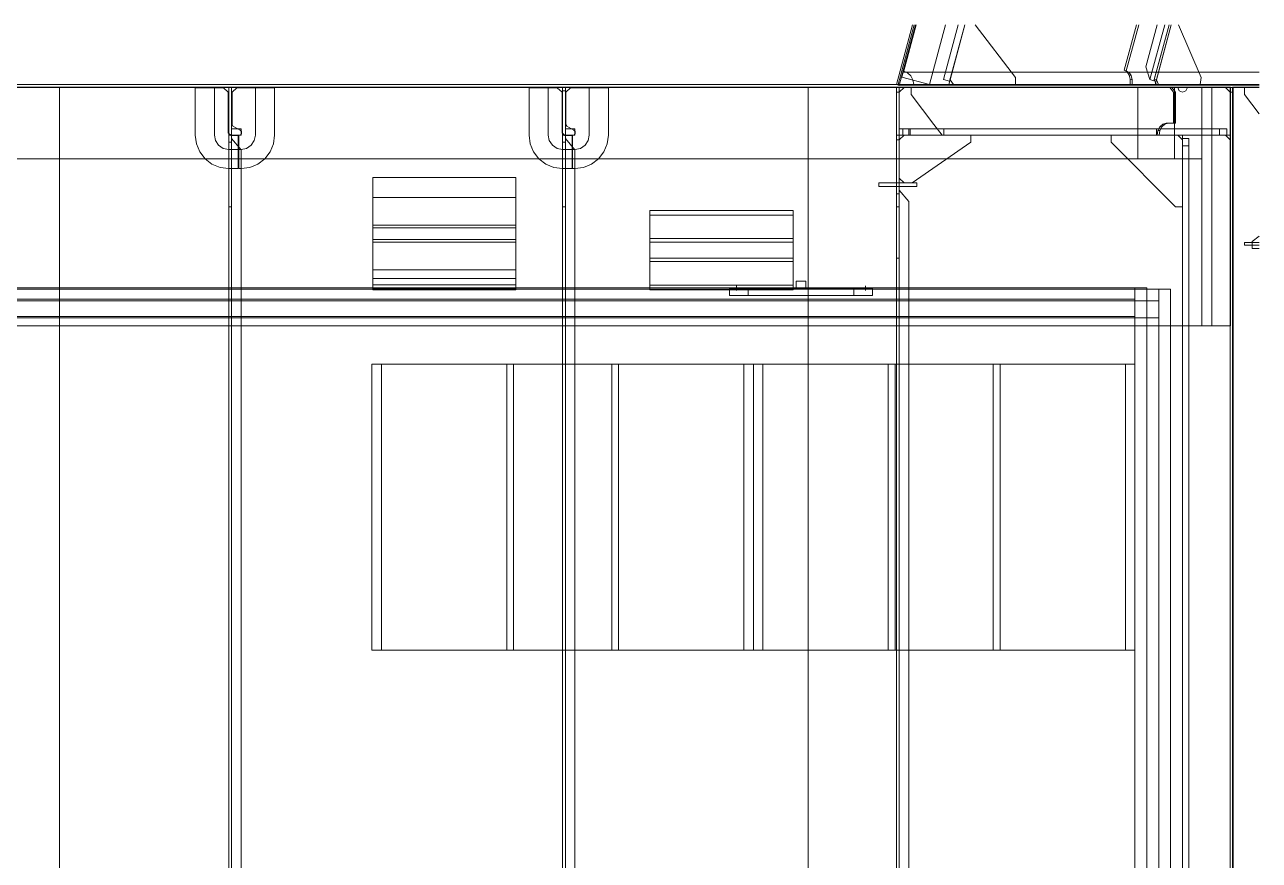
# Model space of a CAD drawing. Header units: millimetres. Extents: x -35117 to 70520, y -28859 to 27816.
# Drawn here: x -19242 to -16653, y -15671 to -13919 of the extents above; entities that cross this region are included whole.
import ezdxf

# ---------------------------------------------------------------- set-up
doc = ezdxf.new("R2010")
doc.units = ezdxf.units.MM
for name, color, linetype in [('-1102', 7, 'Continuous'), ('-1103', 7, 'Continuous'), ('-1109', 7, 'Continuous'), ('-1113', 7, 'Continuous'), ('-1114', 7, 'Continuous'), ('-1513', 7, 'Continuous'), ('-1602', 7, 'Continuous'), ('1', 7, 'Continuous')]:
    doc.layers.add(name, color=color, linetype=linetype)

msp = doc.modelspace()

# ---------------------------------------------------------------- linework, layer by layer
at = {"layer": '-1102', "color": 3, "lineweight": 0}
for p, q in [((-17376.708, -13918.662), (-17410.601, -14044.248)), ((-17374.022, -13918.662), (-17408.336, -14045.81)), ((-17408.336, -14045.81), (-17374.022, -13918.662)), ((-20774.126, -14044.248), (-16653.234, -14044.248)), ((-16653.234, -14044.248), (-20774.126, -14044.248)), ((-16653.234, -14050.247), (-20774.126, -14050.247)), ((-20774.126, -14050.247), (-16653.234, -14050.247)), ((-19169.127, -16644.248), (-19169.127, -14050.247)), ((-19169.127, -14050.247), (-19169.127, -16644.248)), ((-19169.127, -14050.247), (-18844.127, -14050.247)), ((-18844.127, -14150.247), (-18844.127, -14050.247)), ((-18144.127, -14150.247), (-18144.127, -14050.247)), ((-17599.126, -16644.248), (-17599.126, -14050.247)), ((-17599.126, -14050.247), (-17599.126, -16644.248)), ((-17599.126, -14050.247), (-16824.126, -14050.247)), ((-17410.601, -14044.248), (-16653.234, -14044.248)), ((-17408.129, -14250.247), (-17408.129, -14050.247)), ((-16821.202, -14057.318), (-16824.126, -14050.247)), ((-16709.13, -16644.248), (-16709.13, -14050.247)), ((-16709.13, -14050.247), (-16709.13, -14060.248)), ((-16709.13, -16644.248), (-16709.13, -14050.247)), ((-16709.13, -14050.247), (-16709.13, -16644.248)), ((-16708.129, -14050.247), (-16708.129, -16644.248)), ((-16821.202, -14057.318), (-16814.128, -14060.248)), ((-16708.129, -14060.248), (-16714.128, -14060.248)), ((-16709.13, -14060.248), (-16709.13, -16644.248)), ((-18841.844, -14161.728), (-18844.127, -14150.247)), ((-18141.844, -14161.728), (-18144.127, -14150.247)), ((-18835.338, -14171.46), (-18841.844, -14161.728)), ((-18825.609, -14177.963), (-18835.338, -14171.46)), ((-18814.128, -14180.246), (-18825.609, -14177.963)), ((-18135.338, -14171.46), (-18141.844, -14161.728)), ((-18125.609, -14177.963), (-18135.338, -14171.46)), ((-18114.128, -14180.246), (-18125.609, -14177.963)), ((-16684.13, -14375.247), (-16684.13, -14381.247)), ((-16653.234, -14375.247), (-16684.13, -14375.247)), ((-16684.13, -14381.247), (-16653.234, -14381.247))]:
    msp.add_line(p, q, dxfattribs=at)
for points in [[(-17380.236, -13918.662), (-17414.128, -14044.248), (-17408.336, -14045.81)], [(-19551.128, -14288.248), (-19471.129, -14288.248), (-19459.648, -14285.965), (-19449.913, -14279.462), (-19443.413, -14269.73), (-19441.13, -14258.249), (-19441.13, -14050.247), (-19169.127, -14050.247)], [(-17599.126, -16644.248), (-19169.127, -16644.248), (-19169.127, -14050.247)], [(-18844.127, -14050.247), (-18844.127, -14150.247), (-18841.844, -14161.728), (-18835.338, -14171.46), (-18825.609, -14177.963), (-18814.128, -14180.246)], [(-18814.128, -14180.246), (-18788.127, -14180.246), (-18776.647, -14177.963), (-18766.918, -14171.46), (-18760.411, -14161.728), (-18758.129, -14150.247), (-18758.129, -14050.247), (-18144.127, -14050.247)], [(-18144.127, -14050.247), (-18144.127, -14150.247), (-18141.844, -14161.728), (-18135.338, -14171.46), (-18125.609, -14177.963), (-18114.128, -14180.246)], [(-18114.128, -14180.246), (-18088.127, -14180.246), (-18076.647, -14177.963), (-18066.918, -14171.46), (-18060.411, -14161.728), (-18058.129, -14150.247), (-18058.129, -14050.247), (-17599.126, -14050.247)], [(-16824.126, -16644.248), (-17599.126, -16644.248), (-17599.126, -14050.247)], [(-17408.129, -14250.247), (-17414.128, -14250.247), (-17414.128, -14050.247), (-17408.129, -14050.247)], [(-17410.601, -14044.248), (-17406.774, -14045.282), (-16653.234, -14045.282)], [(-17408.129, -14050.247), (-17408.129, -14060.248), (-17408.129, -14250.247)], [(-16824.126, -14050.247), (-16821.202, -14057.318), (-16814.128, -14060.248)], [(-16814.128, -14060.248), (-16807.054, -14057.318), (-16804.131, -14050.247), (-16653.234, -14050.247)], [(-16708.129, -14050.247), (-16714.128, -14050.247), (-16714.128, -14060.248)], [(-16709.13, -14050.247), (-16714.128, -14050.247), (-16714.128, -16644.248), (-16709.13, -16644.248)], [(-16709.13, -14050.247), (-16714.128, -14050.247), (-16714.128, -16644.248), (-16709.13, -16644.248)], [(-16708.129, -16644.248), (-16708.129, -14060.248), (-16708.129, -14050.247)], [(-16714.128, -14060.248), (-16714.128, -16644.248), (-16708.129, -16644.248)]]:
    msp.add_lwpolyline(points, dxfattribs=at)
at = {"layer": '-1103', "color": 7, "lineweight": 0}
for p, q in [((-18815.129, -14060.248), (-18825.127, -14051.248)), ((-18825.127, -14051.248), (-18815.129, -14060.248)), ((-18718.126, -14150.247), (-18718.126, -14051.248)), ((-18115.129, -14060.248), (-18125.127, -14051.248)), ((-18125.127, -14051.248), (-18115.129, -14060.248)), ((-18018.126, -14150.247), (-18018.126, -14051.248)), ((-18815.129, -14145.249), (-18815.129, -14060.248)), ((-18115.129, -14145.249), (-18115.129, -14060.248)), ((-18809.13, -14151.248), (-18815.129, -14145.249)), ((-18809.13, -14151.248), (-18794.127, -14151.248)), ((-18794.127, -14220.249), (-18794.127, -14151.248)), ((-18794.127, -14151.248), (-18794.127, -14220.249)), ((-18720.513, -14168.366), (-18718.126, -14150.247)), ((-18109.13, -14151.248), (-18115.129, -14145.249)), ((-18109.13, -14151.248), (-18094.127, -14151.248)), ((-18094.127, -14220.249), (-18094.127, -14151.248)), ((-18094.127, -14151.248), (-18094.127, -14220.249)), ((-18020.513, -14168.366), (-18018.126, -14150.247)), ((-18738.634, -14199.747), (-18727.507, -14185.248)), ((-18727.507, -14185.248), (-18720.513, -14168.366)), ((-18038.634, -14199.747), (-18027.507, -14185.248)), ((-18027.507, -14185.248), (-18020.513, -14168.366)), ((-18770.012, -14217.862), (-18753.13, -14210.867)), ((-18753.13, -14210.867), (-18738.634, -14199.747)), ((-18070.012, -14217.862), (-18053.13, -14210.867)), ((-18053.13, -14210.867), (-18038.634, -14199.747)), ((-18788.127, -14220.249), (-18770.012, -14217.862)), ((-18088.127, -14220.249), (-18070.012, -14217.862))]:
    msp.add_line(p, q, dxfattribs=at)
for points in [[(-18794.127, -14220.249), (-18814.128, -14220.249), (-18832.244, -14217.862), (-18849.126, -14210.867), (-18863.628, -14199.747), (-18874.749, -14185.248), (-18881.743, -14168.366), (-18884.13, -14150.247), (-18884.13, -14051.248), (-18825.127, -14051.248)], [(-18807.128, -14060.248), (-18797.13, -14051.248), (-18718.126, -14051.248)], [(-18718.126, -14051.248), (-18718.126, -14150.247), (-18720.513, -14168.366), (-18727.507, -14185.248), (-18738.634, -14199.747), (-18753.13, -14210.867), (-18770.012, -14217.862), (-18788.127, -14220.249)], [(-18094.127, -14220.249), (-18114.128, -14220.249), (-18132.244, -14217.862), (-18149.126, -14210.867), (-18163.628, -14199.747), (-18174.749, -14185.248), (-18181.743, -14168.366), (-18184.13, -14150.247), (-18184.13, -14051.248), (-18125.127, -14051.248)], [(-18107.128, -14060.248), (-18097.13, -14051.248), (-18018.126, -14051.248)], [(-18018.126, -14051.248), (-18018.126, -14150.247), (-18020.513, -14168.366), (-18027.507, -14185.248), (-18038.634, -14199.747), (-18053.13, -14210.867), (-18070.012, -14217.862), (-18088.127, -14220.249)], [(-18815.129, -14060.248), (-18815.129, -14145.249), (-18809.13, -14151.248)], [(-18788.127, -14220.249), (-18793.126, -14220.249), (-18793.126, -14151.248), (-18789.476, -14150.009), (-18787.334, -14146.799), (-18787.584, -14142.951), (-18790.129, -14140.054), (-18805.126, -14131.394), (-18807.128, -14127.927), (-18807.128, -14060.248)], [(-18115.129, -14060.248), (-18115.129, -14145.249), (-18109.13, -14151.248)], [(-18088.127, -14220.249), (-18093.126, -14220.249), (-18093.126, -14151.248), (-18089.476, -14150.009), (-18087.334, -14146.799), (-18087.584, -14142.951), (-18090.129, -14140.054), (-18105.126, -14131.394), (-18107.128, -14127.927), (-18107.128, -14060.248)]]:
    msp.add_lwpolyline(points, dxfattribs=at)
at = {"layer": '-1109', "color": 1, "lineweight": 0}
for p, q in [((-17270.446, -13918.662), (-17304.338, -14044.254)), ((-17304.338, -14044.254), (-17270.446, -13918.662)), ((-17270.446, -13918.662), (-17302.477, -14037.348)), ((-16910.82, -13918.662), (-16936.577, -14014.108)), ((-16932.231, -14015.283), (-16906.157, -13918.662)), ((-16882.628, -14033.865), (-16851.537, -13918.662)), ((-16936.577, -14014.108), (-16932.231, -14015.283)), ((-16936.577, -14014.108), (-16930.51, -14017.618)), ((-16926.165, -14018.79), (-16930.51, -14017.618)), ((-16930.51, -14017.618), (-16926.116, -14024.185)), ((-16921.764, -14025.36), (-16926.116, -14024.185)), ((-16926.116, -14024.185), (-16923.912, -14033.026)), ((-18808.129, -14050.247), (-18814.128, -14050.247)), ((-18808.129, -14050.247), (-18808.129, -14150.247)), ((-18808.129, -14150.247), (-18808.129, -14050.247)), ((-18108.129, -14050.247), (-18114.128, -14050.247)), ((-18108.129, -14050.247), (-18108.129, -14150.247)), ((-18108.129, -14150.247), (-18108.129, -14050.247)), ((-17408.129, -14150.247), (-17408.129, -14050.247)), ((-17398.131, -14050.247), (-16724.126, -14050.247)), ((-17383.129, -14050.247), (-16840.648, -14050.247)), ((-16919.567, -14034.198), (-16923.912, -14033.026)), ((-16714.128, -14060.248), (-16724.126, -14050.247)), ((-16684.13, -14050.247), (-16653.234, -14050.247)), ((-18114.128, -14057.318), (-18108.129, -14057.318)), ((-18114.128, -14057.318), (-18108.129, -14057.318)), ((-17414.128, -14060.248), (-17408.129, -14060.248)), ((-16833.031, -14060.248), (-16829.143, -14060.248)), ((-16714.128, -14150.247), (-16714.128, -14060.248)), ((-16861.968, -14140.683), (-16857.836, -14132.572)), ((-16861.73, -14132.572), (-16857.836, -14132.572)), ((-16857.836, -14132.572), (-16851.659, -14127.152)), ((-16855.553, -14127.152), (-16851.659, -14127.152)), ((-16833.031, -14125.247), (-16848.265, -14125.247)), ((-18808.129, -14136.856), (-18808.129, -14150.247)), ((-18788.127, -14136.856), (-18808.129, -14136.856)), ((-18808.129, -14150.247), (-18788.127, -14150.247)), ((-18808.129, -14150.247), (-18808.129, -16644.248)), ((-18788.127, -14181.235), (-18808.129, -14157.398)), ((-18808.129, -16637.097), (-18808.129, -14157.398)), ((-18788.127, -14150.247), (-18788.127, -14136.856)), ((-18788.127, -14136.856), (-18788.127, -14150.247)), ((-18108.129, -14136.856), (-18108.129, -14150.247)), ((-18088.127, -14136.856), (-18108.129, -14136.856)), ((-18108.129, -14150.247), (-18088.127, -14150.247)), ((-18108.129, -14150.247), (-18108.129, -16644.248)), ((-18088.127, -14181.235), (-18108.129, -14157.398)), ((-18108.129, -16637.097), (-18108.129, -14157.398)), ((-18088.127, -14150.247), (-18088.127, -14136.856)), ((-18088.127, -14136.856), (-18088.127, -14150.247)), ((-17408.129, -14136.856), (-17408.129, -14150.247)), ((-17388.127, -14136.856), (-17408.129, -14136.856)), ((-17408.129, -14150.247), (-17388.127, -14150.247)), ((-17388.127, -14150.247), (-17388.127, -14136.856)), ((-17388.127, -14150.247), (-17388.127, -14136.856)), ((-16865.856, -14140.683), (-16861.968, -14140.683)), ((-16800.737, -16637.097), (-16800.737, -14157.398)), ((-16724.126, -14150.247), (-16714.128, -14160.248)), ((-18788.127, -16613.26), (-18788.127, -14181.235)), ((-18088.127, -16613.26), (-18088.127, -14181.235)), ((-16800.737, -14172.931), (-16814.128, -14172.931)), ((-16800.737, -16621.564), (-16800.737, -14172.931)), ((-16714.128, -14160.248), (-16714.128, -16634.247)), ((-17408.129, -16594.248), (-17408.129, -14258.249)), ((-17408.129, -14258.249), (-17408.129, -16644.248)), ((-17388.127, -14289.233), (-17408.129, -14265.399)), ((-17408.129, -16637.097), (-17408.129, -14265.399)), ((-17388.127, -16613.26), (-17388.127, -14289.233))]:
    msp.add_line(p, q, dxfattribs=at)
for points in [[(-17374.022, -13918.662), (-17400.096, -14015.283), (-17391.21, -14019.327), (-17384.093, -14026.004), (-17379.503, -14034.616), (-17377.916, -14044.248), (-17304.338, -14044.254)], [(-17302.477, -14037.348), (-17315.404, -14033.859), (-17284.319, -13918.662)], [(-17302.477, -14037.348), (-17296.263, -14014.334), (-17270.446, -13918.662)], [(-16837.712, -13918.662), (-16871.605, -14044.248), (-16919.829, -14044.248)], [(-16867.095, -13918.662), (-16890.917, -14006.943), (-16882.628, -14033.865)], [(-16882.628, -14033.865), (-16874.089, -14036.173), (-16842.375, -13918.662)], [(-16919.829, -14044.248), (-16919.567, -14034.198), (-16921.764, -14025.36), (-16926.165, -14018.79), (-16932.231, -14015.283)], [(-18814.128, -14050.247), (-18814.128, -14150.247), (-18808.129, -14150.247)], [(-18108.129, -14050.247), (-18114.128, -14050.247), (-18114.128, -14057.318)], [(-18108.129, -14050.247), (-18114.128, -14050.247), (-18114.128, -14057.318)], [(-18114.128, -14050.247), (-18114.128, -14150.247), (-18108.129, -14150.247)], [(-18108.129, -14050.247), (-18108.129, -14057.318), (-18108.129, -14060.248)], [(-18108.129, -14060.248), (-18108.129, -14057.318), (-18108.129, -14050.247)], [(-18108.129, -14050.247), (-18108.129, -14057.318), (-18108.129, -14060.248)], [(-18108.129, -14060.248), (-18108.129, -14057.318), (-18108.129, -14050.247)], [(-17408.129, -14050.247), (-17414.128, -14050.247), (-17414.128, -14060.248)], [(-16714.128, -14150.247), (-17408.129, -14150.247), (-17408.129, -14060.248), (-17398.131, -14050.247)], [(-17408.129, -14050.247), (-17408.129, -14060.248), (-17408.129, -14150.247)], [(-16867.302, -14150.247), (-17318.395, -14150.247), (-17335.393, -14127.927), (-17383.129, -14065.25), (-17383.129, -14050.247)], [(-16923.912, -14033.026), (-16924.181, -14043.076), (-16919.829, -14044.248)], [(-16829.143, -14060.248), (-16836.76, -14050.247), (-16840.648, -14050.247)], [(-16840.648, -14050.247), (-16833.031, -14060.248), (-16833.031, -14125.247)], [(-16724.126, -14050.247), (-16714.128, -14060.248), (-16714.128, -14150.247)], [(-16653.234, -14105.817), (-16684.13, -14065.25), (-16684.13, -14050.247)], [(-17414.128, -14060.248), (-17414.128, -14150.247), (-17408.129, -14150.247)], [(-16833.031, -14125.247), (-16829.143, -14125.247), (-16829.143, -14060.248)], [(-16848.265, -14125.247), (-16855.553, -14127.152), (-16861.73, -14132.572), (-16865.856, -14140.683), (-16867.302, -14150.247)], [(-16851.659, -14127.152), (-16844.377, -14125.247), (-16848.265, -14125.247)], [(-18808.129, -14150.247), (-18814.128, -14150.247), (-18814.128, -16644.248), (-18808.129, -16644.248)], [(-18808.129, -16594.248), (-18808.129, -14200.247), (-18808.129, -14197.965), (-18808.129, -14191.461), (-18808.129, -14181.729), (-18808.129, -14170.249), (-18808.129, -14150.247)], [(-18808.129, -14157.398), (-18788.127, -14181.235), (-18788.127, -16613.26), (-18808.129, -16637.097)], [(-18108.129, -14150.247), (-18114.128, -14150.247), (-18114.128, -16644.248), (-18108.129, -16644.248)], [(-18108.129, -16594.248), (-18108.129, -14200.247), (-18108.129, -14197.965), (-18108.129, -14191.461), (-18108.129, -14181.729), (-18108.129, -14170.249), (-18108.129, -14150.247)], [(-18108.129, -14157.398), (-18088.127, -14181.235), (-18088.127, -16613.26), (-18108.129, -16637.097)], [(-17400.975, -14150.247), (-16721.282, -14150.247), (-16721.282, -14136.856), (-17400.975, -14136.856), (-17400.975, -14150.247)], [(-16736.809, -14150.247), (-17385.448, -14150.247), (-17385.448, -14136.856), (-16736.809, -14136.856), (-16736.809, -14150.247)], [(-17314.507, -14150.247), (-16868.859, -14150.247), (-16868.859, -14136.856), (-17314.507, -14136.856), (-17314.507, -14150.247)], [(-16867.302, -14150.247), (-16863.414, -14150.247), (-16861.968, -14140.683)], [(-16724.126, -14150.247), (-16814.128, -14150.247), (-16814.128, -16644.248), (-16724.126, -16644.248)], [(-16800.737, -16637.097), (-16814.128, -16637.097), (-16814.128, -14157.398), (-16800.737, -14157.398)], [(-16800.737, -14157.398), (-16800.737, -14181.235), (-16800.737, -16613.26), (-16800.737, -16637.097)], [(-16714.128, -16634.247), (-16714.128, -14160.248), (-16724.126, -14150.247)], [(-16814.128, -14172.931), (-16814.128, -16621.564), (-16800.737, -16621.564)], [(-16800.737, -14172.931), (-16800.737, -14181.235), (-16800.737, -16613.26), (-16800.737, -16621.564)], [(-17408.129, -14258.249), (-17414.128, -14258.249), (-17414.128, -16644.248), (-17408.129, -16644.248)], [(-17408.129, -14265.399), (-17388.127, -14289.233), (-17388.127, -16613.26), (-17408.129, -16637.097)]]:
    msp.add_lwpolyline(points, dxfattribs=at)
at = {"layer": '-1113', "color": 1, "lineweight": 0}
for p, q in [((-17451.128, -14258.249), (-17451.128, -14250.247)), ((-17451.128, -14250.247), (-17371.129, -14250.247)), ((-17371.129, -14258.249), (-17451.128, -14258.249)), ((-17371.129, -14250.247), (-17371.129, -14258.249)), ((-17371.129, -14258.249), (-17371.129, -14250.247))]:
    msp.add_line(p, q, dxfattribs=at)
msp.add_lwpolyline([(-16653.234, -14361.926), (-16668.474, -14373.248), (-16668.474, -14388.248), (-16653.234, -14388.248)], dxfattribs=at)
at = {"layer": '-1114', "color": 4, "lineweight": 0}
for p, q in [((-17249.034, -13918.662), (-17164.336, -14029.248)), ((-16842.375, -13918.662), (-16873.345, -14033.42)), ((-16868.999, -14034.592), (-16837.712, -13918.662)), ((-17164.336, -14029.248), (-17164.336, -14044.248)), ((-17294.335, -14044.248), (-17164.336, -14044.248)), ((-16873.345, -14033.42), (-16868.999, -14034.592)), ((-16864.867, -14044.248), (-16868.999, -14034.592)), ((-18808.129, -14150.247), (-18808.129, -14160.248)), ((-18108.129, -14150.247), (-18108.129, -14160.248)), ((-17408.129, -14150.247), (-17408.129, -14160.248)), ((-17258.129, -14150.247), (-17258.129, -14165.25)), ((-16814.128, -14160.248), (-16824.126, -14150.247)), ((-16824.126, -14150.247), (-16814.128, -14160.248)), ((-18814.128, -14165.25), (-18808.129, -14165.25)), ((-18808.129, -14160.248), (-18808.129, -14300.247)), ((-18114.128, -14165.25), (-18108.129, -14165.25)), ((-18108.129, -14160.248), (-18108.129, -14300.247)), ((-17408.129, -14160.248), (-17414.128, -14160.248)), ((-17408.129, -14160.248), (-17408.129, -14300.247)), ((-17258.129, -14165.25), (-17381.127, -14250.247)), ((-16814.128, -14300.247), (-16814.128, -14160.248)), ((-16814.128, -14160.248), (-16814.128, -14300.247)), ((-17408.129, -14258.249), (-17408.129, -14268.247)), ((-17414.128, -14273.248), (-17408.129, -14273.248)), ((-17408.129, -14268.247), (-17408.129, -14408.249))]:
    msp.add_line(p, q, dxfattribs=at)
for points in [[(-17270.446, -13918.662), (-17301.732, -14034.592), (-17294.335, -14044.248)], [(-17164.336, -14044.248), (-17164.336, -14029.248), (-17249.034, -13918.662)], [(-16822.563, -13918.662), (-16775.103, -14029.538), (-16777.269, -14044.248), (-16864.867, -14044.248)], [(-16873.345, -14033.42), (-16869.213, -14043.076), (-16864.867, -14044.248)], [(-18814.128, -14165.25), (-18814.128, -14150.247), (-18808.129, -14150.247)], [(-18808.129, -14300.247), (-18808.129, -14165.25), (-18808.129, -14150.247)], [(-18114.128, -14165.25), (-18114.128, -14150.247), (-18108.129, -14150.247)], [(-18108.129, -14300.247), (-18108.129, -14165.25), (-18108.129, -14150.247)], [(-17408.129, -14150.247), (-17414.128, -14150.247), (-17414.128, -14160.248)], [(-17258.129, -14150.247), (-17398.131, -14150.247), (-17408.129, -14160.248)], [(-17408.129, -14300.247), (-17408.129, -14172.586), (-17408.129, -14150.247)], [(-17381.127, -14250.247), (-17258.129, -14165.25), (-17258.129, -14150.247)], [(-16814.128, -14300.247), (-16829.131, -14300.247), (-16964.128, -14165.25), (-16964.128, -14150.247), (-16824.126, -14150.247)], [(-18808.129, -14300.247), (-18814.128, -14300.247), (-18814.128, -14165.25)], [(-18108.129, -14300.247), (-18114.128, -14300.247), (-18114.128, -14165.25)], [(-17414.128, -14160.248), (-17414.128, -14300.247), (-17408.129, -14300.247)], [(-17408.129, -14160.248), (-17408.129, -14240.25), (-17398.131, -14250.247), (-17381.127, -14250.247)], [(-17414.128, -14273.248), (-17414.128, -14258.249), (-17408.129, -14258.249)], [(-17408.129, -14408.249), (-17408.129, -14273.248), (-17408.129, -14258.249)], [(-17408.129, -14408.249), (-17414.128, -14408.249), (-17414.128, -14273.248)]]:
    msp.add_lwpolyline(points, dxfattribs=at)
at = {"layer": '-1513', "color": 34, "lineweight": 0}
for p, q in [((-17399.535, -14018.405), (-17372.625, -13918.662)), ((-17311.302, -13918.662), (-17345.067, -14044.034)), ((-17345.067, -14044.034), (-17311.302, -13918.662)), ((-16653.234, -14018.405), (-17399.535, -14018.405)), ((-16714.043, -14049.899), (-22249.382, -14049.912)), ((-22249.23, -14049.912), (-16773.79, -14049.912)), ((-16907.708, -14049.912), (-22248.918, -14049.912)), ((-16753.02, -14049.912), (-22248.918, -14049.912)), ((-22248.918, -14049.912), (-16753.02, -14049.912)), ((-16907.738, -14049.912), (-16907.738, -14199.912)), ((-16907.708, -14049.912), (-16907.738, -14049.912)), ((-16907.708, -14199.912), (-16907.708, -14049.912)), ((-16907.708, -14199.912), (-16907.708, -14049.912)), ((-16907.708, -14049.912), (-16907.708, -14199.912)), ((-16830.95, -14049.912), (-16907.708, -14049.912)), ((-16907.708, -14199.912), (-16907.708, -14049.912)), ((-16830.95, -14199.912), (-16830.95, -14049.912)), ((-16773.925, -14549.887), (-16773.925, -14049.887)), ((-16773.925, -14549.887), (-16773.925, -14049.887)), ((-16773.79, -14049.912), (-16773.79, -14199.912)), ((-16773.79, -14199.912), (-16773.79, -14049.912)), ((-16753.02, -14549.912), (-16753.02, -14049.912)), ((-16753.02, -14049.912), (-16753.02, -14549.912)), ((-16714.043, -14549.899), (-16714.043, -14049.899)), ((-16773.79, -14199.912), (-22249.23, -14199.912)), ((-22248.918, -14199.912), (-16907.708, -14199.912)), ((-16907.738, -14199.912), (-16907.708, -14199.912)), ((-16907.708, -14199.912), (-16830.95, -14199.912)), ((-22249.382, -14549.912), (-16714.043, -14549.899)), ((-16713.927, -14549.887), (-16773.925, -14549.887))]:
    msp.add_line(p, q, dxfattribs=at)
at = {"layer": '-1513', "color": 231, "lineweight": 0}
for p, q in [((-16914.177, -16631.247), (-16914.116, -14470.209)), ((-16914.116, -14470.209), (-16914.177, -16631.247)), ((-16889.11, -14470.209), (-16889.11, -16631.247)), ((-22107.787, -14494.208), (-16914.037, -14494.208)), ((-16914.037, -14530.209), (-16914.037, -14494.208)), ((-16914.037, -14494.208), (-16914.037, -14530.209)), ((-16914.037, -14530.209), (-22107.787, -14530.209))]:
    msp.add_line(p, q, dxfattribs=at)
at = {"layer": '-1513', "color": 33, "lineweight": 0}
for p, q in [((-16864.153, -14473.374), (-16864.153, -16632.297)), ((-16864.153, -16632.297), (-16864.153, -14473.374)), ((-16839.122, -16632.297), (-16839.202, -14473.374)), ((-16839.122, -16632.297), (-16839.202, -14473.374)), ((-16864.147, -14497.373), (-22159.069, -14497.373)), ((-16864.147, -14533.371), (-16864.147, -14497.373)), ((-22159.069, -14533.371), (-16864.147, -14533.371))]:
    msp.add_line(p, q, dxfattribs=at)
at = {"layer": '-1513', "color": 34, "lineweight": 0}
for points in [[(-17373.436, -13918.662), (-17403.002, -14028.433), (-17345.067, -14044.034)], [(-22249.382, -14549.912), (-16714.043, -14549.899), (-16714.043, -14049.899)], [(-16753.02, -14549.912), (-22248.918, -14549.912), (-22248.918, -14049.912)], [(-16713.927, -14049.878), (-16773.925, -14049.878), (-16773.925, -14049.887)], [(-16713.927, -14549.887), (-16713.927, -14549.878), (-16713.927, -14049.878)], [(-16713.927, -14049.878), (-16713.927, -14049.887), (-16713.927, -14549.887)]]:
    msp.add_lwpolyline(points, dxfattribs=at)
at = {"layer": '-1513', "color": 24, "lineweight": 0}
for points in [[(-16653.234, -16643.271), (-16709.191, -16643.271), (-16709.191, -14049.912), (-16653.234, -14049.912)], [(-16653.234, -14049.912), (-16709.032, -14049.912), (-16709.032, -16643.271), (-16653.234, -16643.271)]]:
    msp.add_lwpolyline(points, dxfattribs=at)
at = {"layer": '-1513', "color": 231, "lineweight": 0}
for points in [[(-16914.177, -16631.247), (-22107.927, -16631.247), (-22107.866, -14470.209), (-16914.116, -14470.209)], [(-16914.11, -16631.247), (-16914.11, -14470.209), (-16889.11, -14470.209)], [(-16889.104, -16631.247), (-16889.104, -14470.209), (-16889.11, -14470.209)]]:
    msp.add_lwpolyline(points, dxfattribs=at)
at = {"layer": '-1513', "color": 33, "lineweight": 0}
for points in [[(-16839.202, -14473.374), (-22184.148, -14473.374), (-22184.142, -16632.297), (-16839.122, -16632.297)], [(-16864.153, -16632.297), (-16839.153, -16632.297), (-16839.153, -14473.374), (-16864.153, -14473.374)]]:
    msp.add_lwpolyline(points, dxfattribs=at)
at = {"layer": '-1602', "color": 2, "lineweight": 0}
for p, q in [((-18511.797, -14238.846), (-18511.797, -14338.846)), ((-18211.797, -14238.846), (-18511.797, -14238.846)), ((-18511.797, -14238.846), (-18511.797, -14338.846)), ((-18211.797, -14238.846), (-18511.797, -14238.846)), ((-18211.797, -14338.846), (-18211.797, -14238.846)), ((-18211.797, -14338.846), (-18211.797, -14238.846)), ((-18211.797, -14338.846), (-18211.797, -14238.846)), ((-18211.797, -14338.846), (-18211.797, -14238.846)), ((-18211.797, -14280.753), (-18211.797, -14368.781)), ((-18511.797, -14338.846), (-18211.797, -14338.846)), ((-18511.797, -14338.846), (-18211.797, -14338.846)), ((-18511.797, -14338.846), (-18211.797, -14338.846)), ((-18211.797, -14344.455), (-18211.797, -14374.39)), ((-18511.797, -14368.781), (-18511.797, -14432.486)), ((-18511.797, -14374.39), (-18511.797, -14474.39)), ((-18211.797, -14374.39), (-18511.797, -14374.39)), ((-18211.797, -14474.39), (-18211.797, -14374.39)), ((-18211.797, -14474.39), (-18211.797, -14374.39)), ((-18211.797, -14374.39), (-18211.797, -14474.39)), ((-18211.797, -14432.486), (-18511.797, -14432.486)), ((-18511.797, -14432.486), (-18511.797, -14450.607)), ((-18511.797, -14432.486), (-18211.797, -14432.486)), ((-18211.797, -14450.607), (-18511.797, -14450.607)), ((-18511.797, -14450.607), (-18511.797, -14463.751)), ((-18211.797, -14463.751), (-18511.797, -14463.751)), ((-18511.797, -14463.751), (-18511.797, -14471.719)), ((-18211.797, -14471.719), (-18511.797, -14471.719)), ((-18511.797, -14474.39), (-18211.797, -14474.39))]:
    msp.add_line(p, q, dxfattribs=at)
at = {"layer": '-1602', "color": 6, "lineweight": 0}
for p, q in [((-17930.901, -14308.249), (-17930.901, -14408.249)), ((-17630.901, -14308.249), (-17930.901, -14308.249)), ((-17630.901, -14408.249), (-17630.901, -14308.249)), ((-17630.901, -14308.249), (-17630.901, -14408.249)), ((-17630.901, -14318.195), (-17630.901, -14415.353)), ((-17930.901, -14374.39), (-17930.901, -14474.39)), ((-17630.901, -14374.39), (-17930.901, -14374.39)), ((-17930.901, -14374.39), (-17930.901, -14474.39)), ((-17630.901, -14374.39), (-17930.901, -14374.39)), ((-17630.901, -14367.288), (-17630.901, -14374.39)), ((-17630.901, -14474.39), (-17630.901, -14374.39)), ((-17630.901, -14474.39), (-17630.901, -14374.39)), ((-17630.901, -14474.39), (-17630.901, -14374.39)), ((-17630.901, -14474.39), (-17630.901, -14374.39)), ((-17630.901, -14374.39), (-17630.901, -14474.39)), ((-17930.901, -14408.249), (-17630.901, -14408.249)), ((-17930.901, -14408.249), (-17630.901, -14408.249)), ((-17930.901, -14415.353), (-17930.901, -14464.444)), ((-17630.901, -14464.444), (-17930.901, -14464.444)), ((-17930.901, -14464.444), (-17630.901, -14464.444)), ((-17930.901, -14474.39), (-17630.901, -14474.39)), ((-17930.901, -14474.39), (-17630.901, -14474.39))]:
    msp.add_line(p, q, dxfattribs=at)
at = {"layer": '-1602', "color": 2, "lineweight": 0}
for points in [[(-18211.797, -14238.846), (-18511.797, -14238.846), (-18511.797, -14338.846)], [(-18211.797, -14368.781), (-18211.797, -14280.753), (-18211.797, -14262.631), (-18211.797, -14249.484), (-18211.797, -14241.519), (-18211.797, -14238.846)], [(-18211.797, -14238.846), (-18211.797, -14338.846), (-18211.797, -14368.781)], [(-18211.797, -14280.753), (-18511.797, -14280.753), (-18511.797, -14368.781)], [(-18211.797, -14432.486), (-18211.797, -14344.455), (-18211.797, -14280.753)], [(-18511.797, -14338.846), (-18511.797, -14368.781), (-18211.797, -14368.781)], [(-18211.797, -14344.455), (-18511.797, -14344.455), (-18511.797, -14432.486)], [(-18211.797, -14474.39), (-18211.797, -14471.719), (-18211.797, -14463.751), (-18211.797, -14450.607), (-18211.797, -14432.486), (-18211.797, -14344.455)], [(-18211.797, -14432.486), (-18211.797, -14368.781), (-18511.797, -14368.781)], [(-18511.797, -14471.719), (-18511.797, -14474.39), (-18211.797, -14474.39)]]:
    msp.add_lwpolyline(points, dxfattribs=at)
at = {"layer": '-1602', "color": 6, "lineweight": 0}
for points in [[(-17630.901, -14308.249), (-17930.901, -14308.249), (-17930.901, -14408.249)], [(-17630.901, -14415.35), (-17630.901, -14318.195), (-17630.901, -14308.249)], [(-17630.901, -14308.249), (-17630.901, -14408.249), (-17630.901, -14415.35)], [(-17630.901, -14318.195), (-17930.901, -14318.195), (-17930.901, -14415.353)], [(-17630.901, -14464.444), (-17630.901, -14367.285), (-17630.901, -14318.195)], [(-17630.901, -14367.288), (-17930.901, -14367.288), (-17930.901, -14464.444)], [(-17630.901, -14474.39), (-17630.901, -14464.444), (-17630.901, -14367.288)], [(-17930.901, -14408.249), (-17930.901, -14415.35), (-17630.901, -14415.35)], [(-17630.901, -14464.444), (-17630.901, -14415.353), (-17930.901, -14415.353)], [(-17930.901, -14464.444), (-17930.901, -14474.39), (-17630.901, -14474.39)]]:
    msp.add_lwpolyline(points, dxfattribs=at)
at = {"layer": '1', "color": 6, "lineweight": 0}
for p, q in [((-17749.131, -14476.248), (-17749.131, -14466.248)), ((-17479.13, -14476.248), (-17479.13, -14466.248))]:
    msp.add_line(p, q, dxfattribs=at)
at = {"layer": '1', "color": 1, "lineweight": 0}
for p, q in [((-17604.13, -14456.748), (-17624.131, -14456.748)), ((-17624.131, -14471.246), (-17624.131, -14456.748)), ((-17604.13, -14471.246), (-17604.13, -14456.748)), ((-17624.131, -14471.246), (-17604.13, -14471.246))]:
    msp.add_line(p, q, dxfattribs=at)
at = {"layer": '1', "color": 133, "lineweight": 0}
for p, q in [((-18231.195, -14630.209), (-18514.037, -14630.209)), ((-18514.037, -14630.209), (-18514.037, -15230.209)), ((-18231.195, -14630.209), (-18217.052, -14630.209)), ((-18231.195, -14630.209), (-18231.195, -15230.209)), ((-18217.052, -14630.209), (-18217.052, -15230.209)), ((-18011.021, -14630.209), (-17996.878, -14630.209)), ((-18011.021, -14630.209), (-18011.021, -15230.209)), ((-17714.036, -14630.209), (-17996.878, -14630.209)), ((-17996.878, -14630.209), (-17996.878, -15230.209)), ((-17431.194, -14630.209), (-17714.037, -14630.209)), ((-17714.037, -14630.209), (-17714.037, -15230.209)), ((-17714.036, -14630.209), (-17714.036, -15230.209)), ((-17431.194, -14630.209), (-17417.052, -14630.209)), ((-17431.194, -14630.209), (-17431.194, -15230.209)), ((-17417.052, -14630.209), (-17417.052, -15230.209)), ((-17211.022, -14630.209), (-17196.88, -14630.209)), ((-17211.022, -14630.209), (-17211.022, -15230.209)), ((-16914.037, -14630.209), (-17196.88, -14630.209)), ((-17196.88, -14630.209), (-17196.88, -15230.209)), ((-16914.037, -14630.209), (-16914.037, -15230.209)), ((-18231.195, -15230.209), (-18514.037, -15230.209)), ((-18231.195, -15230.209), (-18217.052, -15230.209)), ((-18011.021, -15230.209), (-17996.878, -15230.209)), ((-17714.036, -15230.209), (-17996.878, -15230.209)), ((-17431.194, -15230.209), (-17714.037, -15230.209)), ((-17431.194, -15230.209), (-17417.052, -15230.209)), ((-17211.022, -15230.209), (-17196.88, -15230.209)), ((-16914.037, -15230.209), (-17196.88, -15230.209))]:
    msp.add_line(p, q, dxfattribs=at)
at = {"layer": '1', "color": 2, "lineweight": 0}
for points in [[(-17464.131, -14471.246), (-17464.131, -14486.249), (-17764.131, -14486.249), (-17764.131, -14471.246), (-17464.131, -14471.246)], [(-17503.131, -14471.246), (-17503.131, -14486.249), (-17725.131, -14486.249), (-17725.131, -14471.246), (-17503.131, -14471.246)]]:
    msp.add_lwpolyline(points, dxfattribs=at)
at = {"layer": '1', "color": 133, "lineweight": 0}
for points in [[(-17714.037, -15230.209), (-17714.037, -14630.209), (-18514.036, -14630.209), (-18514.036, -15230.209), (-17714.037, -15230.209)], [(-16914.037, -15230.209), (-16914.037, -14630.209), (-17714.037, -14630.209), (-17714.037, -15230.209), (-16914.037, -15230.209)]]:
    msp.add_lwpolyline(points, dxfattribs=at)
at = {"layer": '1', "color": 251, "lineweight": 0}
for points in [[(-18514.036, -14630.209), (-18494.036, -14630.209), (-18494.036, -15230.209), (-18514.036, -15230.209), (-18514.036, -14630.209)], [(-17734.037, -14630.209), (-17714.037, -14630.209), (-17714.037, -15230.209), (-17734.037, -15230.209), (-17734.037, -14630.209)], [(-17714.037, -14630.209), (-17694.038, -14630.209), (-17694.038, -15230.209), (-17714.037, -15230.209), (-17714.037, -14630.209)], [(-16934.037, -14630.209), (-16914.037, -14630.209), (-16914.037, -15230.209), (-16934.037, -15230.209), (-16934.037, -14630.209)]]:
    msp.add_lwpolyline(points, dxfattribs=at)

doc.saveas('drawing.dxf')
